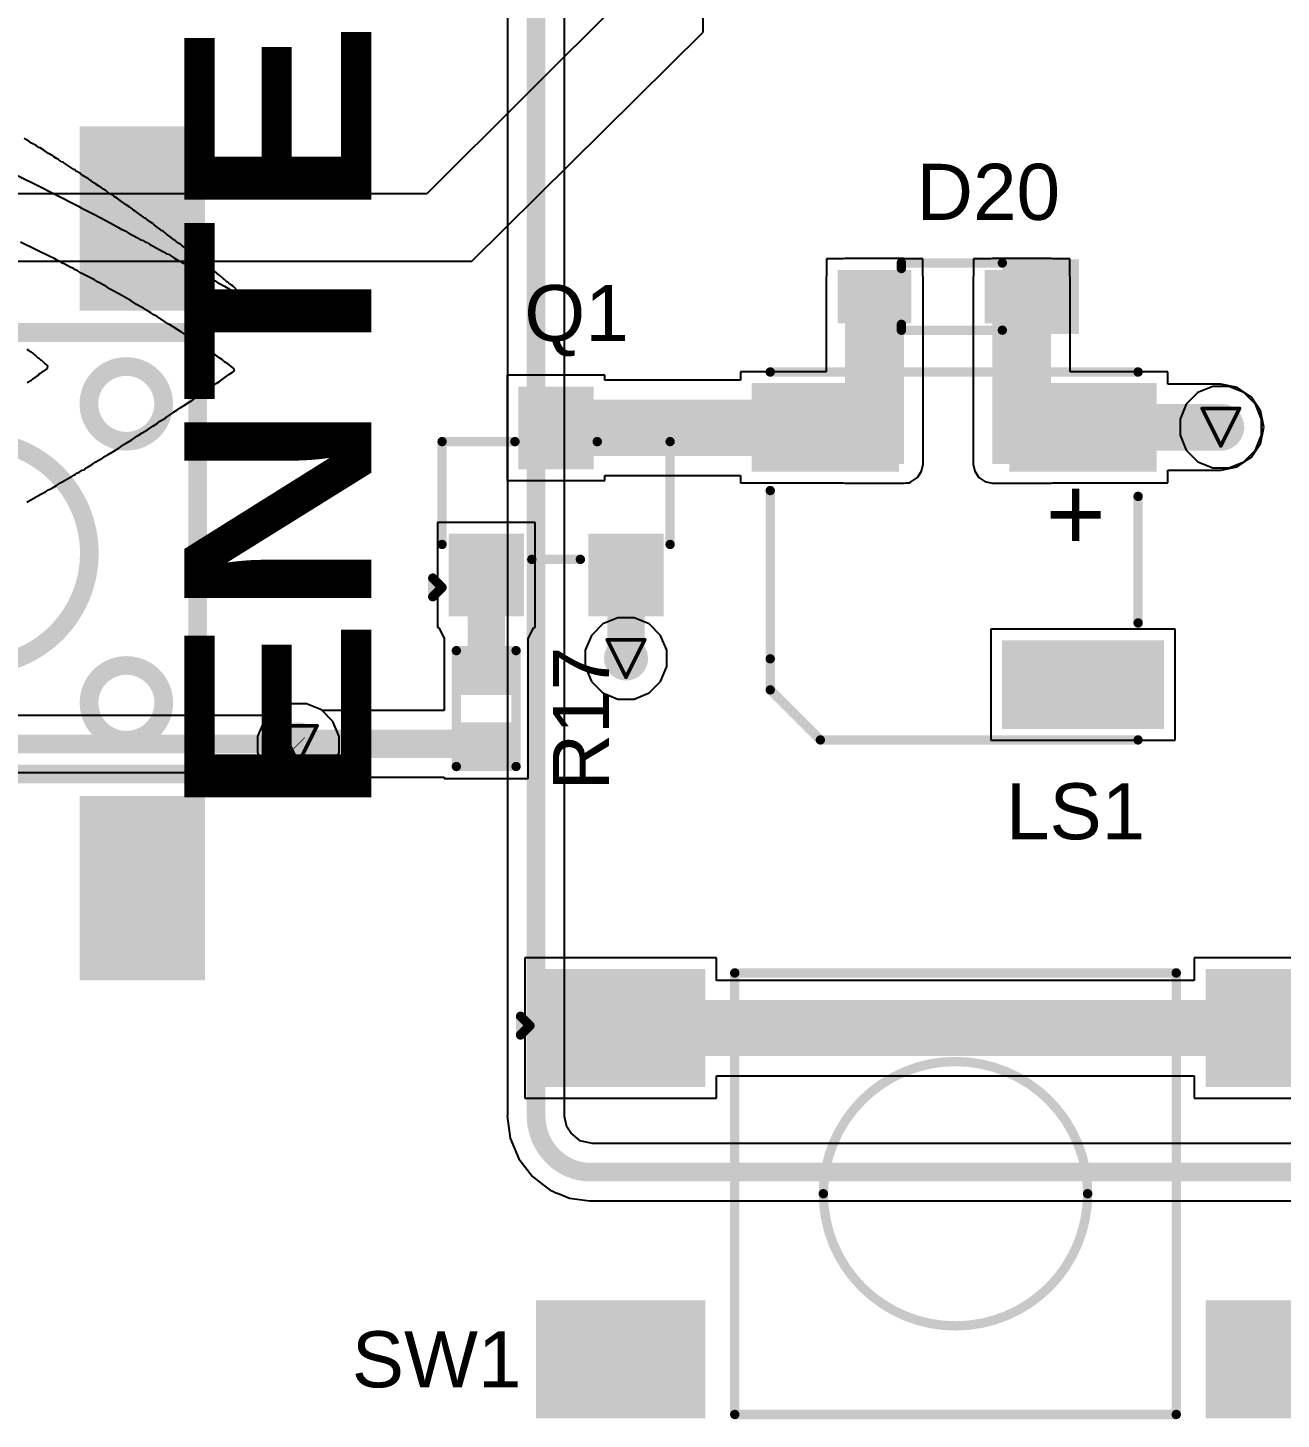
# Model space of a CAD drawing. Header units: inches. Extents: x 0 to 5359, y 0 to 5098.
# Drawn here: x 82.59 to 99.63, y 10.54 to 29.44 of the extents above; entities that cross this region are included whole.
import ezdxf

# ---------------------------------------------------------------- set-up
doc = ezdxf.new("R2010")
doc.units = ezdxf.units.IN
for name, color, linetype in [('Bottom Layer', 5, 'Continuous'), ('Bottom Overlay', 54, 'Continuous'), ('Drill Drawing', 1, 'Continuous'), ('Layer 1', 16, 'Continuous'), ('Layer 2', 76, 'Continuous'), ('Top Layer', 1, 'Continuous'), ('Top Overlay', 2, 'Continuous'), ('Top Paste', 8, 'Continuous'), ('Top Solder', 216, 'Continuous'), ('Via Holes', 16, 'Continuous')]:
    doc.layers.add(name, color=color, linetype=linetype)
doc.styles.add('Arial', font='', dxfattribs={"height": 0.2})
doc.styles.add('Arial Black_Bold', font='', dxfattribs={"height": 0.2})
doc.styles.get('Arial').set_extended_font_data('Arial')
doc.styles.get('Arial Black_Bold').set_extended_font_data('Arial Black', bold=True)

# ---------------------------------------------------------------- blocks, each defined once
blk = doc.blocks.new('SOD_523F_1')
at = {"layer": 'Top Layer'}
for points in [[(-1.4, 0.26), (-0.6, 0.26), (-0.6, -0.26), (-1.4, -0.26)], [(0.6, 0.26), (1.4, 0.26), (1.4, -0.26), (0.6, -0.26)]]:
    blk.add_hatch(color=1, dxfattribs=at).paths.add_polyline_path(points)
at = {"layer": 'Top Overlay'}
for points in [[(0.737, 0.33), (1.778, 0.33), (1.778, 0.508), (0.737, 0.508)], [(1.499, -0.381), (1.778, -0.381), (1.778, 0.356), (1.499, 0.356)], [(0.737, -0.508), (1.778, -0.508), (1.778, -0.33), (0.737, -0.33)]]:
    blk.add_hatch(color=2, dxfattribs=at).paths.add_polyline_path(points)
at = {"layer": 'Top Paste'}
for points in [[(-1.4, 0.26), (-0.6, 0.26), (-0.6, -0.26), (-1.4, -0.26)], [(0.6, 0.26), (1.4, 0.26), (1.4, -0.26), (0.6, -0.26)]]:
    blk.add_hatch(color=8, dxfattribs=at).paths.add_polyline_path(points)
at = {"layer": 'Top Solder'}
for points in [[(-1.502, 0.362), (-0.498, 0.362), (-0.498, -0.362), (-1.502, -0.362)], [(0.498, 0.362), (1.502, 0.362), (1.502, -0.362), (0.498, -0.362)]]:
    blk.add_hatch(color=216, dxfattribs=at).paths.add_polyline_path(points)
at = {"layer": 'Top Overlay'}
for points in [[(-0.635, 0.381, 0.127, 0.127, 0), (-0.635, 0.461, 0.127, 0.127, 0)], [(-0.635, 0.457, 0.127, 0.127, 0), (0.737, 0.457, 0.127, 0.127, 0)], [(-0.635, -0.457, 0.127, 0.127, 0), (-0.635, -0.377, 0.127, 0.127, 0)], [(-0.635, -0.457, 0.127, 0.127, 0), (0.737, -0.457, 0.127, 0.127, 0)]]:
    blk.add_lwpolyline(points, format="xyseb", dxfattribs=at)
for points in [[(-0.667, 0.461, 0.0635, 0.0635, 1), (-0.603, 0.461, 0.0635, 0.0635, 1)], [(-0.667, 0.457, 0.0635, 0.0635, 1), (-0.603, 0.457, 0.0635, 0.0635, 1)], [(-0.667, 0.381, 0.0635, 0.0635, 1), (-0.603, 0.381, 0.0635, 0.0635, 1)], [(0.705, 0.457, 0.0635, 0.0635, 1), (0.768, 0.457, 0.0635, 0.0635, 1)], [(-0.667, -0.377, 0.0635, 0.0635, 1), (-0.603, -0.377, 0.0635, 0.0635, 1)], [(-0.667, -0.457, 0.0635, 0.0635, 1), (-0.603, -0.457, 0.0635, 0.0635, 1)], [(-0.667, -0.457, 0.0635, 0.0635, 1), (-0.603, -0.457, 0.0635, 0.0635, 1)], [(0.705, -0.457, 0.0635, 0.0635, 1), (0.768, -0.457, 0.0635, 0.0635, 1)]]:
    blk.add_lwpolyline(points, format="xyseb", close=True, dxfattribs=at)
blk = doc.blocks.new('FSM6JSMATR_37')
at = {"layer": 'Top Layer'}
for points in [[(-3.5, 1.55), (-5.6, 1.55), (-5.6, 2.95), (-3.5, 2.95)], [(5.6, 1.55), (3.5, 1.55), (3.5, 2.95), (5.6, 2.95)], [(-3.5, -2.95), (-5.6, -2.95), (-5.6, -1.55), (-3.5, -1.55)], [(5.6, -2.95), (3.5, -2.95), (3.5, -1.55), (5.6, -1.55)]]:
    blk.add_hatch(color=1, dxfattribs=at).paths.add_polyline_path(points)
at = {"layer": 'Top Paste'}
for points in [[(-3.5, 1.55), (-5.6, 1.55), (-5.6, 2.95), (-3.5, 2.95)], [(5.6, 1.55), (3.5, 1.55), (3.5, 2.95), (5.6, 2.95)], [(-3.5, -2.95), (-5.6, -2.95), (-5.6, -1.55), (-3.5, -1.55)], [(5.6, -2.95), (3.5, -2.95), (3.5, -1.55), (5.6, -1.55)]]:
    blk.add_hatch(color=8, dxfattribs=at).paths.add_polyline_path(points)
at = {"layer": 'Top Solder'}
for points in [[(-3.398, 1.448), (-5.702, 1.448), (-5.702, 3.052), (-3.398, 3.052)], [(5.702, 1.448), (3.398, 1.448), (3.398, 3.052), (5.702, 3.052)], [(-3.398, -3.052), (-5.702, -3.052), (-5.702, -1.448), (-3.398, -1.448)], [(5.702, -3.052), (3.398, -3.052), (3.398, -1.448), (5.702, -1.448)]]:
    blk.add_hatch(color=216, dxfattribs=at).paths.add_polyline_path(points)
at = {"layer": 'Top Overlay'}
for points in [[(-3, 3, 0.127, 0.127, 0), (3, 3, 0.127, 0.127, 0)], [(-3, -3, 0.127, 0.127, 0), (-3, 3, 0.127, 0.127, 0)], [(3, -3, 0.127, 0.127, 0), (3, 3, 0.127, 0.127, 0)], [(-5.911, 2.411, 0.127, 0.127, 0), (-5.784, 2.284, 0.127, 0.127, 0)], [(-5.911, 2.157, 0.127, 0.127, 0), (-5.911, 2.411, 0.127, 0.127, 0)], [(-5.911, 2.157, 0.127, 0.127, 0), (-5.784, 2.284, 0.127, 0.127, 0)], [(-3, -3, 0.127, 0.127, 0), (3, -3, 0.127, 0.127, 0)]]:
    blk.add_lwpolyline(points, format="xyseb", dxfattribs=at)
for points in [[(-3.032, 3, 0.0635, 0.0635, 1), (-2.968, 3, 0.0635, 0.0635, 1)], [(-3.032, 3, 0.0635, 0.0635, 1), (-2.968, 3, 0.0635, 0.0635, 1)], [(2.968, 3, 0.0635, 0.0635, 1), (3.032, 3, 0.0635, 0.0635, 1)], [(2.968, 3, 0.0635, 0.0635, 1), (3.032, 3, 0.0635, 0.0635, 1)], [(-5.943, 2.411, 0.0635, 0.0635, 1), (-5.879, 2.411, 0.0635, 0.0635, 1)], [(-5.943, 2.411, 0.0635, 0.0635, 1), (-5.879, 2.411, 0.0635, 0.0635, 1)], [(-5.816, 2.284, 0.0635, 0.0635, 1), (-5.752, 2.284, 0.0635, 0.0635, 1)], [(-5.816, 2.284, 0.0635, 0.0635, 1), (-5.752, 2.284, 0.0635, 0.0635, 1)], [(-5.943, 2.157, 0.0635, 0.0635, 1), (-5.879, 2.157, 0.0635, 0.0635, 1)], [(-5.943, 2.157, 0.0635, 0.0635, 1), (-5.879, 2.157, 0.0635, 0.0635, 1)], [(1.796, 0, 0.127, 0.127, 1), (-1.796, 0, 0.127, 0.127, 1)], [(-1.828, 0, 0.0635, 0.0635, 1), (-1.764, 0, 0.0635, 0.0635, 1)], [(1.764, 0, 0.0635, 0.0635, 1), (1.828, 0, 0.0635, 0.0635, 1)], [(-3.032, -3, 0.0635, 0.0635, 1), (-2.968, -3, 0.0635, 0.0635, 1)], [(-3.032, -3, 0.0635, 0.0635, 1), (-2.968, -3, 0.0635, 0.0635, 1)], [(2.968, -3, 0.0635, 0.0635, 1), (3.032, -3, 0.0635, 0.0635, 1)], [(2.968, -3, 0.0635, 0.0635, 1), (3.032, -3, 0.0635, 0.0635, 1)]]:
    blk.add_lwpolyline(points, format="xyseb", close=True, dxfattribs=at)
blk = doc.blocks.new('TS_1002S_12026C_80')
at = {"layer": 'Top Layer'}
for points in [[(-5.7, 3), (-3.4, 3), (-3.4, 1.5), (-5.7, 1.5)], [(3.4, 3), (5.7, 3), (5.7, 1.5), (3.4, 1.5)], [(-5.7, -1.5), (-3.4, -1.5), (-3.4, -3), (-5.7, -3)], [(3.4, -1.5), (5.7, -1.5), (5.7, -3), (3.4, -3)]]:
    blk.add_hatch(color=1, dxfattribs=at).paths.add_polyline_path(points)
at = {"layer": 'Top Paste'}
for points in [[(-5.7, 3), (-3.4, 3), (-3.4, 1.5), (-5.7, 1.5)], [(3.4, 3), (5.7, 3), (5.7, 1.5), (3.4, 1.5)], [(-5.7, -1.5), (-3.4, -1.5), (-3.4, -3), (-5.7, -3)], [(3.4, -1.5), (5.7, -1.5), (5.7, -3), (3.4, -3)]]:
    blk.add_hatch(color=8, dxfattribs=at).paths.add_polyline_path(points)
at = {"layer": 'Top Solder'}
for points in [[(-5.801, 3.102), (-3.298, 3.102), (-3.298, 1.398), (-5.801, 1.398)], [(3.298, 3.101), (5.801, 3.101), (5.801, 1.398), (3.298, 1.398)], [(-5.801, -1.398), (-3.298, -1.398), (-3.298, -3.102), (-5.801, -3.102)], [(3.298, -1.398), (5.801, -1.398), (5.801, -3.102), (3.298, -3.102)]]:
    blk.add_hatch(color=216, dxfattribs=at).paths.add_polyline_path(points)
at = {"layer": 'Top Overlay'}
for points in [[(3, 3, 0.254, 0.254, 0), (-3, 3, 0.254, 0.254, 0)], [(-3, -3, 0.254, 0.254, 0), (-3, 3, 0.254, 0.254, 0)], [(3, -3, 0.254, 0.254, 0), (3, 3, 0.254, 0.254, 0)], [(3, -3, 0.254, 0.254, 0), (-3, -3, 0.254, 0.254, 0)]]:
    blk.add_lwpolyline(points, format="xyseb", dxfattribs=at)
for points in [[(-3.063, 3, 0.127, 0.127, 1), (-2.936, 3, 0.127, 0.127, 1)], [(-3.063, 3, 0.127, 0.127, 1), (-2.936, 3, 0.127, 0.127, 1)], [(2.936, 3, 0.127, 0.127, 1), (3.063, 3, 0.127, 0.127, 1)], [(2.936, 3, 0.127, 0.127, 1), (3.063, 3, 0.127, 0.127, 1)], [(-1.522, 2.03, 0.254, 0.254, 1), (-2.538, 2.03, 0.254, 0.254, 1)], [(2.54, 2.032, 0.254, 0.254, 1), (1.524, 2.032, 0.254, 0.254, 1)], [(-2.601, 2.03, 0.127, 0.127, 1), (-2.474, 2.03, 0.127, 0.127, 1)], [(-1.585, 2.03, 0.127, 0.127, 1), (-1.458, 2.03, 0.127, 0.127, 1)], [(1.46, 2.032, 0.127, 0.127, 1), (1.587, 2.032, 0.127, 0.127, 1)], [(2.476, 2.032, 0.127, 0.127, 1), (2.603, 2.032, 0.127, 0.127, 1)], [(1.529, 0, 0.254, 0.254, 1), (-1.529, 0, 0.254, 0.254, 1)], [(-1.593, 0, 0.127, 0.127, 1), (-1.466, 0, 0.127, 0.127, 1)], [(1.466, 0, 0.127, 0.127, 1), (1.593, 0, 0.127, 0.127, 1)], [(-1.524, -2.032, 0.254, 0.254, 1), (-2.54, -2.032, 0.254, 0.254, 1)], [(2.54, -2.032, 0.254, 0.254, 1), (1.524, -2.032, 0.254, 0.254, 1)], [(-2.603, -2.032, 0.127, 0.127, 1), (-2.477, -2.032, 0.127, 0.127, 1)], [(-1.587, -2.032, 0.127, 0.127, 1), (-1.46, -2.032, 0.127, 0.127, 1)], [(1.46, -2.032, 0.127, 0.127, 1), (1.587, -2.032, 0.127, 0.127, 1)], [(2.476, -2.032, 0.127, 0.127, 1), (2.603, -2.032, 0.127, 0.127, 1)], [(-3.063, -3, 0.127, 0.127, 1), (-2.936, -3, 0.127, 0.127, 1)], [(-3.063, -3, 0.127, 0.127, 1), (-2.936, -3, 0.127, 0.127, 1)], [(2.936, -3, 0.127, 0.127, 1), (3.063, -3, 0.127, 0.127, 1)], [(2.936, -3, 0.127, 0.127, 1), (3.063, -3, 0.127, 0.127, 1)]]:
    blk.add_lwpolyline(points, format="xyseb", close=True, dxfattribs=at)
blk = doc.blocks.new('R___0402_182')
at = {"layer": 'Top Layer'}
for points in [[(-0.699, -0.318), (-0.699, 0.318), (-0.241, 0.318), (-0.241, -0.318)], [(0.241, -0.318), (0.241, 0.318), (0.699, 0.318), (0.699, -0.318)]]:
    blk.add_hatch(color=1, dxfattribs=at).paths.add_polyline_path(points)
at = {"layer": 'Top Paste'}
for points in [[(-0.699, -0.318), (-0.699, 0.318), (-0.241, 0.318), (-0.241, -0.318)], [(0.241, -0.318), (0.241, 0.318), (0.699, 0.318), (0.699, -0.318)]]:
    blk.add_hatch(color=8, dxfattribs=at).paths.add_polyline_path(points)
at = {"layer": 'Top Solder'}
for points in [[(-0.754, -0.373), (-0.754, 0.373), (-0.186, 0.373), (-0.186, -0.373)], [(0.186, -0.373), (0.186, 0.373), (0.754, 0.373), (0.754, -0.373)]]:
    blk.add_hatch(color=216, dxfattribs=at).paths.add_polyline_path(points)
at = {"layer": 'Top Overlay'}
for points in [[(-0.787, 0.406, 0.127, 0.127, 0), (0.787, 0.406, 0.127, 0.127, 0)], [(-0.787, 0.406, 0.127, 0.127, 0), (-0.787, -0.406, 0.127, 0.127, 0)], [(0.787, 0.406, 0.127, 0.127, 0), (0.787, -0.406, 0.127, 0.127, 0)], [(-0.787, -0.406, 0.127, 0.127, 0), (0.787, -0.406, 0.127, 0.127, 0)], [(-0.813, -0.432, 0.00323, 0.00323, 0), (0.813, -0.432, 0.00323, 0.00323, 0)]]:
    blk.add_lwpolyline(points, format="xyseb", dxfattribs=at)
for points in [[(-0.819, 0.406, 0.0635, 0.0635, 1), (-0.756, 0.406, 0.0635, 0.0635, 1)], [(-0.819, 0.406, 0.0635, 0.0635, 1), (-0.756, 0.406, 0.0635, 0.0635, 1)], [(0.756, 0.406, 0.0635, 0.0635, 1), (0.819, 0.406, 0.0635, 0.0635, 1)], [(0.756, 0.406, 0.0635, 0.0635, 1), (0.819, 0.406, 0.0635, 0.0635, 1)], [(-0.819, -0.406, 0.0635, 0.0635, 1), (-0.756, -0.406, 0.0635, 0.0635, 1)], [(-0.819, -0.406, 0.0635, 0.0635, 1), (-0.756, -0.406, 0.0635, 0.0635, 1)], [(0.756, -0.406, 0.0635, 0.0635, 1), (0.819, -0.406, 0.0635, 0.0635, 1)], [(0.756, -0.406, 0.0635, 0.0635, 1), (0.819, -0.406, 0.0635, 0.0635, 1)], [(-0.814, -0.432, 0.00161, 0.00161, 1), (-0.812, -0.432, 0.00161, 0.00161, 1)], [(0.812, -0.432, 0.00161, 0.00161, 1), (0.814, -0.432, 0.00161, 0.00161, 1)]]:
    blk.add_lwpolyline(points, format="xyseb", close=True, dxfattribs=at)
blk = doc.blocks.new('SOT_23_205')
at = {"layer": 'Top Layer'}
for points in [[(-0.41, 1.46), (0.41, 1.46), (0.41, 0.54), (-0.41, 0.54)], [(-1.36, -0.54), (-0.54, -0.54), (-0.54, -1.46), (-1.36, -1.46)], [(0.54, -0.54), (1.36, -0.54), (1.36, -1.46), (0.54, -1.46)]]:
    blk.add_hatch(color=1, dxfattribs=at).paths.add_polyline_path(points)
at = {"layer": 'Top Paste'}
for points in [[(-0.41, 1.46), (0.41, 1.46), (0.41, 0.54), (-0.41, 0.54)], [(-1.36, -0.54), (-0.54, -0.54), (-0.54, -1.46), (-1.36, -1.46)], [(0.54, -0.54), (1.36, -0.54), (1.36, -1.46), (0.54, -1.46)]]:
    blk.add_hatch(color=8, dxfattribs=at).paths.add_polyline_path(points)
at = {"layer": 'Top Solder'}
for points in [[(-0.512, 1.562), (0.512, 1.562), (0.512, 0.438), (-0.512, 0.438)], [(-1.462, -0.438), (-0.438, -0.438), (-0.438, -1.562), (-1.462, -1.562)], [(0.438, -0.438), (1.462, -0.438), (1.462, -1.562), (0.438, -1.562)]]:
    blk.add_hatch(color=216, dxfattribs=at).paths.add_polyline_path(points)
at = {"layer": 'Top Overlay'}
for points in [[(-1.549, -0.584, 0.127, 0.127, 0), (-1.549, 0.813, 0.127, 0.127, 0)], [(-1.549, 0.813, 0.127, 0.127, 0), (-0.559, 0.813, 0.127, 0.127, 0)], [(0.559, 0.813, 0.127, 0.127, 0), (1.549, 0.813, 0.127, 0.127, 0)], [(1.549, -0.584, 0.127, 0.127, 0), (1.549, 0.813, 0.127, 0.127, 0)], [(-0.33, -0.787, 0.127, 0.127, 0), (0.33, -0.787, 0.127, 0.127, 0)], [(-1.676, -1.041, 0.127, 0.127, 0), (-1.549, -1.168, 0.127, 0.127, 0)], [(-1.676, -1.295, 0.127, 0.127, 0), (-1.676, -1.041, 0.127, 0.127, 0)], [(-1.676, -1.295, 0.127, 0.127, 0), (-1.549, -1.168, 0.127, 0.127, 0)]]:
    blk.add_lwpolyline(points, format="xyseb", dxfattribs=at)
for points in [[(-1.581, 0.813, 0.0635, 0.0635, 1), (-1.518, 0.813, 0.0635, 0.0635, 1)], [(-1.581, 0.813, 0.0635, 0.0635, 1), (-1.518, 0.813, 0.0635, 0.0635, 1)], [(-0.591, 0.813, 0.0635, 0.0635, 1), (-0.527, 0.813, 0.0635, 0.0635, 1)], [(0.527, 0.813, 0.0635, 0.0635, 1), (0.591, 0.813, 0.0635, 0.0635, 1)], [(1.518, 0.813, 0.0635, 0.0635, 1), (1.581, 0.813, 0.0635, 0.0635, 1)], [(1.518, 0.813, 0.0635, 0.0635, 1), (1.581, 0.813, 0.0635, 0.0635, 1)], [(-1.581, -0.584, 0.0635, 0.0635, 1), (-1.518, -0.584, 0.0635, 0.0635, 1)], [(1.518, -0.584, 0.0635, 0.0635, 1), (1.581, -0.584, 0.0635, 0.0635, 1)], [(-0.362, -0.787, 0.0635, 0.0635, 1), (-0.298, -0.787, 0.0635, 0.0635, 1)], [(0.298, -0.787, 0.0635, 0.0635, 1), (0.362, -0.787, 0.0635, 0.0635, 1)], [(-1.708, -1.041, 0.0635, 0.0635, 1), (-1.645, -1.041, 0.0635, 0.0635, 1)], [(-1.708, -1.041, 0.0635, 0.0635, 1), (-1.645, -1.041, 0.0635, 0.0635, 1)], [(-1.581, -1.168, 0.0635, 0.0635, 1), (-1.518, -1.168, 0.0635, 0.0635, 1)], [(-1.581, -1.168, 0.0635, 0.0635, 1), (-1.518, -1.168, 0.0635, 0.0635, 1)], [(-1.708, -1.295, 0.0635, 0.0635, 1), (-1.645, -1.295, 0.0635, 0.0635, 1)], [(-1.708, -1.295, 0.0635, 0.0635, 1), (-1.645, -1.295, 0.0635, 0.0635, 1)]]:
    blk.add_lwpolyline(points, format="xyseb", close=True, dxfattribs=at)
blk = doc.blocks.new('FUET_5025_206')
at = {"layer": 'Top Layer'}
for points in [[(-2.75, 2.25), (-0.75, 2.25), (-0.75, 1.25), (-2.75, 1.25)], [(-2.65, -1.25), (-0.85, -1.25), (-0.85, -2.25), (-2.65, -2.25)], [(0.85, -1.25), (2.65, -1.25), (2.65, -2.25), (0.85, -2.25)]]:
    blk.add_hatch(color=1, dxfattribs=at).paths.add_polyline_path(points)
at = {"layer": 'Top Paste'}
for points in [[(-2.75, 2.25), (-0.75, 2.25), (-0.75, 1.25), (-2.75, 1.25)], [(-2.65, -1.25), (-0.85, -1.25), (-0.85, -2.25), (-2.65, -2.25)], [(0.85, -1.25), (2.65, -1.25), (2.65, -2.25), (0.85, -2.25)]]:
    blk.add_hatch(color=8, dxfattribs=at).paths.add_polyline_path(points)
at = {"layer": 'Top Solder'}
for points in [[(-2.852, 2.352), (-0.648, 2.352), (-0.648, 1.148), (-2.852, 1.148)], [(-2.752, -1.148), (-0.748, -1.148), (-0.748, -2.352), (-2.752, -2.352)], [(0.748, -1.148), (2.752, -1.148), (2.752, -2.352), (0.748, -2.352)]]:
    blk.add_hatch(color=216, dxfattribs=at).paths.add_polyline_path(points)
at = {"layer": 'Top Overlay'}
for points in [[(1.819, 2.499, 0.127, 0.127, 0), (-2.499, 2.499, 0.127, 0.127, 0)], [(2.499, 1.819, 0.127, 0.127, 0), (1.819, 2.499, 0.127, 0.127, 0)], [(2.499, 1.819, 0.127, 0.127, 0), (2.499, 1.397, 0.127, 0.127, 0)], [(2.499, 1.397, 0.127, 0.127, 0), (2.499, -0.889, 0.127, 0.127, 0)], [(-2.5, 0.91, 0.127, 0.127, 0), (-2.5, -0.81, 0.127, 0.127, 0)], [(2.5, -2.5, 0.127, 0.127, 0), (-2.5, -2.5, 0.127, 0.127, 0)]]:
    blk.add_lwpolyline(points, format="xyseb", dxfattribs=at)
for points in [[(-2.531, 2.499, 0.0635, 0.0635, 1), (-2.468, 2.499, 0.0635, 0.0635, 1)], [(1.787, 2.499, 0.0635, 0.0635, 1), (1.85, 2.499, 0.0635, 0.0635, 1)], [(1.787, 2.499, 0.0635, 0.0635, 1), (1.85, 2.499, 0.0635, 0.0635, 1)], [(2.468, 1.819, 0.0635, 0.0635, 1), (2.531, 1.819, 0.0635, 0.0635, 1)], [(2.468, 1.819, 0.0635, 0.0635, 1), (2.531, 1.819, 0.0635, 0.0635, 1)], [(2.468, 1.397, 0.0635, 0.0635, 1), (2.531, 1.397, 0.0635, 0.0635, 1)], [(2.468, 1.397, 0.0635, 0.0635, 1), (2.531, 1.397, 0.0635, 0.0635, 1)], [(-2.532, 0.91, 0.0635, 0.0635, 1), (-2.468, 0.91, 0.0635, 0.0635, 1)], [(-2.532, -0.81, 0.0635, 0.0635, 1), (-2.468, -0.81, 0.0635, 0.0635, 1)], [(2.468, -0.889, 0.0635, 0.0635, 1), (2.531, -0.889, 0.0635, 0.0635, 1)], [(-2.532, -2.5, 0.0635, 0.0635, 1), (-2.468, -2.5, 0.0635, 0.0635, 1)], [(2.468, -2.5, 0.0635, 0.0635, 1), (2.532, -2.5, 0.0635, 0.0635, 1)]]:
    blk.add_lwpolyline(points, format="xyseb", close=True, dxfattribs=at)
at = {"layer": 'Top Overlay', "style": 'Arial'}
blk.add_text('+', height=1, dxfattribs=at).set_placement((-2.06, -1.044))

msp = doc.modelspace()

# ---------------------------------------------------------------- hatches: boundary and pattern name
at = {"layer": 'Bottom Layer'}
h = msp.add_hatch(color=5, dxfattribs=at)
edge = h.paths.add_edge_path()
edge.add_arc((98.806, 24.015), 0.3, 0, 360)
h = msp.add_hatch(color=5, dxfattribs=at)
edge = h.paths.add_edge_path()
edge.add_arc((90.722, 20.873), 0.3, 0, 360)
h = msp.add_hatch(color=5, dxfattribs=at)
edge = h.paths.add_edge_path()
edge.add_arc((86.269, 19.704), 0.3, 0, 360)
at = {"layer": 'Layer 1'}
h = msp.add_hatch(color=16, dxfattribs=at)
edge = h.paths.add_edge_path()
edge.add_arc((98.806, 24.015), 0.3, 0, 360)
h = msp.add_hatch(color=16, dxfattribs=at)
edge = h.paths.add_edge_path()
edge.add_arc((90.722, 20.873), 0.3, 0, 360)
h = msp.add_hatch(color=16, dxfattribs=at)
edge = h.paths.add_edge_path()
edge.add_arc((86.269, 19.704), 0.3, 0, 360)
at = {"layer": 'Layer 2'}
h = msp.add_hatch(color=76, dxfattribs=at)
edge = h.paths.add_edge_path()
edge.add_arc((98.806, 24.015), 0.3, 0, 360)
h = msp.add_hatch(color=76, dxfattribs=at)
edge = h.paths.add_edge_path()
edge.add_arc((90.722, 20.873), 0.3, 0, 360)
h = msp.add_hatch(color=76, dxfattribs=at)
edge = h.paths.add_edge_path()
edge.add_arc((86.269, 19.704), 0.3, 0, 360)
at = {"layer": 'Top Layer'}
for points in [[(93.7, 23.515), (94.5, 23.515), (94.5, 26.05), (93.7, 26.05)], [(95.7, 23.515), (96.5, 23.515), (96.5, 26.05), (95.7, 26.05)]]:
    msp.add_hatch(color=1, dxfattribs=at).paths.add_polyline_path(points)
h = msp.add_hatch(color=1, dxfattribs=at)
edge = h.paths.add_edge_path()
edge.add_arc((98.806, 24.015), 0.3, 0, 360)
h = msp.add_hatch(color=1, dxfattribs=at)
edge = h.paths.add_edge_path()
edge.add_arc((90.722, 20.873), 0.3, 0, 360)
h = msp.add_hatch(color=1, dxfattribs=at)
edge = h.paths.add_edge_path()
edge.add_arc((86.269, 19.704), 0.3, 0, 360)
at = {"layer": 'Via Holes'}
h = msp.add_hatch(color=7, dxfattribs=at)
edge = h.paths.add_edge_path()
edge.add_arc((98.806, 24.015), 0.15, 0, 360)
h = msp.add_hatch(color=7, dxfattribs=at)
edge = h.paths.add_edge_path()
edge.add_arc((90.722, 20.873), 0.15, 0, 360)
h = msp.add_hatch(color=7, dxfattribs=at)
edge = h.paths.add_edge_path()
edge.add_arc((86.269, 19.704), 0.15, 0, 360)

# ---------------------------------------------------------------- linework, layer by layer
at = {"layer": 'Bottom Layer'}
for p, q in [((89.888, 16.77), (89.888, 65.569)), ((89.111, 45.888), (89.111, 16.77)), ((98.492, 24.485), (98.336, 24.329)), ((98.696, 24.569), (98.492, 24.485)), ((98.916, 24.569), (98.696, 24.569)), ((99.12, 24.485), (98.916, 24.569)), ((99.276, 24.329), (99.12, 24.485)), ((98.336, 24.329), (98.252, 24.125)), ((99.36, 24.125), (99.276, 24.329)), ((98.252, 24.125), (98.252, 23.905)), ((99.36, 23.905), (99.36, 24.125)), ((98.252, 23.905), (98.336, 23.701)), ((99.276, 23.701), (99.36, 23.905)), ((98.336, 23.701), (98.492, 23.545)), ((99.12, 23.545), (99.276, 23.701)), ((98.492, 23.545), (98.696, 23.461)), ((98.696, 23.461), (98.916, 23.461)), ((98.916, 23.461), (99.12, 23.545)), ((86.159, 20.258), (85.955, 20.174)), ((86.379, 20.258), (86.159, 20.258)), ((86.583, 20.174), (86.379, 20.258)), ((85.88, 20.099), (45.253, 20.099)), ((85.955, 20.174), (85.88, 20.099)), ((86.739, 20.018), (86.583, 20.174)), ((86.823, 19.814), (86.739, 20.018)), ((86.823, 19.594), (86.823, 19.814)), ((86.739, 19.39), (86.823, 19.594)), ((45.253, 19.322), (85.868, 19.322)), ((85.868, 19.322), (85.955, 19.235)), ((86.583, 19.235), (86.739, 19.39)), ((85.955, 19.235), (86.159, 19.15)), ((86.159, 19.15), (86.379, 19.15)), ((86.379, 19.15), (86.583, 19.235)), ((89.111, 16.77), (89.111, 14.656)), ((89.888, 14.656), (89.888, 16.77)), ((89.111, 14.656), (89.109, 14.656)), ((89.109, 14.656), (89.149, 14.354)), ((89.111, 14.656), (89.111, 14.656)), ((89.887, 14.65), (89.888, 14.656)), ((89.916, 14.508), (89.887, 14.65)), ((89.97, 14.426), (89.916, 14.508)), ((90.097, 14.318), (89.97, 14.426)), ((89.149, 14.354), (89.265, 14.074)), ((90.26, 14.282), (90.097, 14.318)), ((101.751, 14.282), (90.26, 14.282)), ((89.265, 14.074), (89.45, 13.833)), ((89.45, 13.833), (89.594, 13.722)), ((89.594, 13.722), (89.691, 13.648)), ((89.691, 13.648), (89.738, 13.628)), ((89.738, 13.628), (89.767, 13.611)), ((89.767, 13.611), (89.792, 13.606)), ((89.792, 13.606), (89.952, 13.54)), ((89.952, 13.54), (90.227, 13.504)), ((90.227, 13.504), (90.228, 13.505)), ((90.228, 13.505), (90.229, 13.505)), ((90.229, 13.505), (101.751, 13.505))]:
    msp.add_line(p, q, dxfattribs=at)
for points in [[(89.5, 65.964, 0.254, 0.254, 0), (89.5, 16.77, 0.254, 0.254, 0)], [(45.253, 19.71, 0.254, 0.254, 0), (86.263, 19.71, 0.254, 0.254, 0)], [(86.263, 19.71, 0.254, 0.254, 0), (86.269, 19.704, 0.254, 0.254, 0)], [(89.5, 14.656, 0.254, 0.254, 0), (89.5, 16.77, 0.254, 0.254, 0)], [(89.916, 13.97, 0.254, 0.254, -0.279676), (89.5, 14.656, 0.254, 0.254, 0)], [(90.227, 13.894, 0.254, 0.254, -0.120572), (89.916, 13.97, 0.254, 0.254, 0)], [(90.227, 13.894, 0.254, 0.254, 0), (90.229, 13.894, 0.254, 0.254, 0)], [(90.229, 13.894, 0.254, 0.254, 0), (102.146, 13.894, 0.254, 0.254, 0)]]:
    msp.add_lwpolyline(points, format="xyseb", dxfattribs=at)
for points in [[(86.199, 19.71, 0.127, 0.127, 1), (86.326, 19.71, 0.127, 0.127, 1)], [(86.199, 19.71, 0.127, 0.127, 1), (86.326, 19.71, 0.127, 0.127, 1)], [(86.206, 19.704, 0.127, 0.127, 1), (86.333, 19.704, 0.127, 0.127, 1)], [(89.436, 16.77, 0.127, 0.127, 1), (89.563, 16.77, 0.127, 0.127, 1)], [(89.436, 16.77, 0.127, 0.127, 1), (89.563, 16.77, 0.127, 0.127, 1)], [(89.436, 14.656, 0.127, 0.127, 1), (89.563, 14.656, 0.127, 0.127, 1)], [(89.436, 14.656, 0.127, 0.127, 1), (89.563, 14.656, 0.127, 0.127, 1)], [(89.852, 13.97, 0.127, 0.127, 1), (89.979, 13.97, 0.127, 0.127, 1)], [(89.852, 13.97, 0.127, 0.127, 1), (89.979, 13.97, 0.127, 0.127, 1)], [(90.164, 13.894, 0.127, 0.127, 1), (90.291, 13.894, 0.127, 0.127, 1)], [(90.164, 13.894, 0.127, 0.127, 1), (90.291, 13.894, 0.127, 0.127, 1)], [(90.165, 13.894, 0.127, 0.127, 1), (90.292, 13.894, 0.127, 0.127, 1)], [(90.165, 13.894, 0.127, 0.127, 1), (90.292, 13.894, 0.127, 0.127, 1)]]:
    msp.add_lwpolyline(points, format="xyseb", close=True, dxfattribs=at)
at = {"layer": 'Bottom Overlay'}
for p, q in [((82.604, 27.903), (82.544, 27.936)), ((82.644, 27.876), (82.604, 27.903)), ((82.704, 27.843), (82.644, 27.876)), ((82.744, 27.816), (82.704, 27.843)), ((82.758, 27.81), (82.744, 27.816)), ((82.808, 27.78), (82.758, 27.81)), ((82.871, 27.736), (82.808, 27.78)), ((82.931, 27.703), (82.871, 27.736)), ((82.944, 27.69), (82.931, 27.703)), ((82.991, 27.663), (82.944, 27.69)), ((83.004, 27.656), (82.991, 27.663)), ((83.017, 27.643), (83.004, 27.656)), ((83.031, 27.636), (83.017, 27.643)), ((83.044, 27.623), (83.031, 27.636)), ((83.071, 27.616), (83.044, 27.623)), ((83.081, 27.606), (83.071, 27.616)), ((83.134, 27.573), (83.081, 27.606)), ((82.338, 27.49), (82.691, 27.316)), ((83.217, 27.516), (83.134, 27.573)), ((83.231, 27.51), (83.217, 27.516)), ((83.244, 27.496), (83.231, 27.51)), ((83.257, 27.49), (83.244, 27.496)), ((83.307, 27.46), (83.257, 27.49)), ((83.344, 27.43), (83.307, 27.46)), ((83.417, 27.39), (83.344, 27.43)), ((82.691, 27.316), (83.271, 27.023)), ((83.437, 27.37), (83.417, 27.39)), ((83.451, 27.363), (83.437, 27.37)), ((83.491, 27.336), (83.451, 27.363)), ((83.504, 27.33), (83.491, 27.336)), ((83.517, 27.316), (83.504, 27.33)), ((83.551, 27.296), (83.517, 27.316)), ((83.591, 27.27), (83.551, 27.296)), ((83.604, 27.263), (83.591, 27.27)), ((83.617, 27.25), (83.604, 27.263)), ((83.651, 27.23), (83.617, 27.25)), ((83.664, 27.217), (83.651, 27.23)), ((83.677, 27.21), (83.664, 27.217)), ((83.717, 27.183), (83.677, 27.21)), ((83.75, 27.163), (83.717, 27.183)), ((83.764, 27.15), (83.75, 27.163)), ((83.81, 27.123), (83.764, 27.15)), ((83.827, 27.107), (83.81, 27.123)), ((83.867, 27.08), (83.827, 27.107)), ((83.93, 27.037), (83.867, 27.08)), ((83.977, 27.003), (83.93, 27.037)), ((83.271, 27.023), (83.317, 26.997)), ((83.317, 26.997), (83.497, 26.903)), ((83.497, 26.903), (83.651, 26.823)), ((83.99, 26.997), (83.977, 27.003)), ((84.004, 26.983), (83.99, 26.997)), ((84.017, 26.977), (84.004, 26.983)), ((84.03, 26.963), (84.017, 26.977)), ((84.064, 26.943), (84.03, 26.963)), ((84.084, 26.923), (84.064, 26.943)), ((84.097, 26.917), (84.084, 26.923)), ((84.184, 26.857), (84.097, 26.917)), ((84.197, 26.85), (84.184, 26.857)), ((84.21, 26.837), (84.197, 26.85)), ((83.651, 26.823), (83.75, 26.77)), ((83.75, 26.77), (83.824, 26.73)), ((83.824, 26.73), (83.87, 26.703)), ((83.87, 26.703), (83.904, 26.69)), ((83.904, 26.69), (83.917, 26.683)), ((83.917, 26.683), (83.957, 26.657)), ((83.957, 26.657), (84.084, 26.59)), ((84.224, 26.83), (84.21, 26.837)), ((84.244, 26.81), (84.224, 26.83)), ((84.29, 26.783), (84.244, 26.81)), ((84.31, 26.763), (84.29, 26.783)), ((84.334, 26.747), (84.31, 26.763)), ((84.417, 26.683), (84.334, 26.747)), ((84.43, 26.677), (84.417, 26.683)), ((84.443, 26.663), (84.43, 26.677)), ((84.457, 26.657), (84.443, 26.663)), ((84.477, 26.637), (84.457, 26.657)), ((82.911, 26.324), (82.491, 26.53)), ((84.084, 26.59), (84.124, 26.563)), ((84.124, 26.563), (84.15, 26.557)), ((84.15, 26.557), (84.19, 26.53)), ((84.19, 26.53), (84.217, 26.524)), ((84.217, 26.524), (84.23, 26.51)), ((84.23, 26.51), (84.244, 26.504)), ((84.244, 26.504), (84.337, 26.45)), ((84.49, 26.63), (84.477, 26.637)), ((84.54, 26.593), (84.49, 26.63)), ((84.577, 26.563), (84.54, 26.593)), ((84.59, 26.557), (84.577, 26.563)), ((84.61, 26.537), (84.59, 26.557)), ((84.623, 26.53), (84.61, 26.537)), ((84.637, 26.517), (84.623, 26.53)), ((84.67, 26.497), (84.637, 26.517)), ((84.68, 26.487), (84.67, 26.497)), ((84.763, 26.424), (84.68, 26.487)), ((82.944, 26.31), (82.911, 26.324)), ((82.994, 26.28), (82.944, 26.31)), ((83.037, 26.264), (82.994, 26.28)), ((84.337, 26.45), (84.437, 26.397)), ((84.437, 26.397), (84.477, 26.37)), ((84.477, 26.37), (84.503, 26.364)), ((84.503, 26.364), (84.543, 26.337)), ((84.543, 26.337), (84.577, 26.317)), ((84.577, 26.317), (84.623, 26.29)), ((84.623, 26.29), (84.737, 26.23)), ((84.823, 26.377), (84.763, 26.424)), ((84.837, 26.37), (84.823, 26.377)), ((84.85, 26.35), (84.837, 26.37)), ((84.883, 26.33), (84.85, 26.35)), ((84.897, 26.324), (84.883, 26.33)), ((84.917, 26.304), (84.897, 26.324)), ((84.93, 26.297), (84.917, 26.304)), ((84.95, 26.277), (84.93, 26.297)), ((83.051, 26.25), (83.037, 26.264)), ((83.084, 26.237), (83.051, 26.25)), ((83.117, 26.217), (83.084, 26.237)), ((83.177, 26.184), (83.117, 26.217)), ((83.211, 26.17), (83.177, 26.184)), ((83.221, 26.16), (83.211, 26.17)), ((83.264, 26.144), (83.221, 26.16)), ((83.317, 26.11), (83.264, 26.144)), ((83.497, 26.017), (83.317, 26.11)), ((84.737, 26.23), (84.77, 26.21)), ((84.77, 26.21), (84.857, 26.164)), ((84.857, 26.164), (84.903, 26.137)), ((84.903, 26.137), (84.943, 26.11)), ((84.943, 26.11), (84.957, 26.104)), ((84.963, 26.27), (84.95, 26.277)), ((84.957, 26.104), (85.03, 26.064)), ((84.983, 26.25), (84.963, 26.27)), ((84.997, 26.244), (84.983, 26.25)), ((85.017, 26.224), (84.997, 26.244)), ((85.03, 26.217), (85.017, 26.224)), ((85.05, 26.197), (85.03, 26.217)), ((85.063, 26.19), (85.05, 26.197)), ((85.08, 26.174), (85.063, 26.19)), ((85.117, 26.144), (85.08, 26.174)), ((85.13, 26.137), (85.117, 26.144)), ((85.15, 26.117), (85.13, 26.137)), ((85.163, 26.11), (85.15, 26.117)), ((85.19, 26.084), (85.163, 26.11)), ((83.537, 25.99), (83.497, 26.017)), ((83.651, 25.93), (83.537, 25.99)), ((83.664, 25.924), (83.651, 25.93)), ((83.704, 25.897), (83.664, 25.924)), ((85.03, 26.064), (85.077, 26.037)), ((85.077, 26.037), (85.137, 26.004)), ((85.137, 26.004), (85.176, 25.977)), ((85.176, 25.977), (85.19, 25.97)), ((85.203, 26.077), (85.19, 26.084)), ((85.19, 25.97), (85.263, 25.93)), ((85.25, 26.03), (85.203, 26.077)), ((85.263, 26.024), (85.25, 26.03)), ((85.296, 25.99), (85.263, 26.024)), ((85.263, 25.93), (85.31, 25.904)), ((85.31, 25.984), (85.296, 25.99)), ((85.323, 25.97), (85.31, 25.984)), ((85.31, 25.904), (85.37, 25.87)), ((85.336, 25.964), (85.323, 25.97)), ((85.35, 25.95), (85.336, 25.964)), ((85.363, 25.944), (85.35, 25.95)), ((85.376, 25.93), (85.363, 25.944)), ((85.39, 25.924), (85.376, 25.93)), ((85.443, 25.87), (85.39, 25.924)), ((83.75, 25.87), (83.704, 25.897)), ((83.837, 25.824), (83.75, 25.87)), ((83.87, 25.804), (83.837, 25.824)), ((83.964, 25.751), (83.87, 25.804)), ((83.997, 25.731), (83.964, 25.751)), ((84.07, 25.684), (83.997, 25.731)), ((85.37, 25.87), (85.416, 25.837)), ((85.416, 25.837), (85.45, 25.824)), ((85.456, 25.864), (85.443, 25.87)), ((85.45, 25.824), (85.483, 25.804)), ((85.49, 25.83), (85.456, 25.864)), ((85.483, 25.804), (85.503, 25.797)), ((85.503, 25.824), (85.49, 25.83)), ((85.513, 25.814), (85.503, 25.824)), ((85.503, 25.797), (85.52, 25.801)), ((85.52, 25.801), (85.513, 25.814)), ((84.13, 25.651), (84.07, 25.684)), ((84.164, 25.631), (84.13, 25.651)), ((84.204, 25.604), (84.164, 25.631)), ((84.264, 25.571), (84.204, 25.604)), ((84.304, 25.544), (84.264, 25.571)), ((84.35, 25.517), (84.304, 25.544)), ((84.364, 25.511), (84.35, 25.517)), ((84.45, 25.451), (84.364, 25.511)), ((84.463, 25.444), (84.45, 25.451)), ((84.503, 25.417), (84.463, 25.444)), ((84.517, 25.411), (84.503, 25.417)), ((84.567, 25.381), (84.517, 25.411)), ((84.63, 25.337), (84.567, 25.381)), ((84.677, 25.311), (84.63, 25.337)), ((84.717, 25.284), (84.677, 25.311)), ((84.73, 25.277), (84.717, 25.284)), ((84.743, 25.264), (84.73, 25.277)), ((84.79, 25.237), (84.743, 25.264)), ((84.813, 25.221), (84.79, 25.237)), ((84.877, 25.177), (84.813, 25.221)), ((84.923, 25.151), (84.877, 25.177)), ((84.943, 25.131), (84.923, 25.151)), ((82.581, 25.081), (82.598, 25.064)), ((82.598, 25.064), (82.611, 25.058)), ((82.611, 25.058), (82.624, 25.044)), ((82.624, 25.044), (82.638, 25.038)), ((82.638, 25.038), (82.651, 25.024)), ((82.651, 25.024), (82.664, 25.018)), ((82.664, 25.018), (82.684, 24.998)), ((82.684, 24.998), (82.698, 24.991)), ((82.698, 24.991), (82.724, 24.964)), ((82.724, 24.964), (82.738, 24.958)), ((82.738, 24.958), (82.764, 24.931)), ((84.977, 25.111), (84.943, 25.131)), ((85.07, 25.044), (84.977, 25.111)), ((85.127, 25.008), (85.07, 25.044)), ((85.166, 24.981), (85.127, 25.008)), ((85.203, 24.951), (85.166, 24.981)), ((82.764, 24.931), (82.778, 24.924)), ((82.778, 24.924), (82.831, 24.871)), ((82.811, 24.778), (82.778, 24.758)), ((82.824, 24.791), (82.811, 24.778)), ((82.838, 24.798), (82.824, 24.791)), ((82.831, 24.871), (82.844, 24.864)), ((82.854, 24.814), (82.838, 24.798)), ((82.844, 24.864), (82.861, 24.848)), ((82.861, 24.848), (82.854, 24.814)), ((85.236, 24.931), (85.203, 24.951)), ((85.263, 24.904), (85.236, 24.931)), ((85.31, 24.878), (85.263, 24.904)), ((85.37, 24.831), (85.31, 24.878)), ((85.393, 24.814), (85.37, 24.831)), ((85.37, 24.758), (85.4, 24.781)), ((85.4, 24.781), (85.393, 24.814)), ((82.631, 24.644), (82.584, 24.618)), ((82.654, 24.668), (82.631, 24.644)), ((82.718, 24.711), (82.654, 24.668)), ((82.731, 24.718), (82.718, 24.711)), ((82.751, 24.738), (82.731, 24.718)), ((82.764, 24.744), (82.751, 24.738)), ((82.778, 24.758), (82.764, 24.744)), ((85.1, 24.574), (85.137, 24.598)), ((85.137, 24.598), (85.15, 24.611)), ((85.15, 24.611), (85.196, 24.638)), ((85.196, 24.638), (85.29, 24.704)), ((85.29, 24.704), (85.303, 24.711)), ((85.303, 24.711), (85.323, 24.731)), ((85.323, 24.731), (85.37, 24.758)), ((84.81, 24.371), (84.923, 24.451)), ((84.923, 24.451), (84.937, 24.458)), ((84.937, 24.458), (84.983, 24.491)), ((84.983, 24.491), (84.997, 24.498)), ((84.997, 24.498), (85.017, 24.518)), ((85.017, 24.518), (85.063, 24.544)), ((85.063, 24.544), (85.1, 24.574)), ((84.477, 24.151), (84.56, 24.208)), ((84.56, 24.208), (84.57, 24.218)), ((84.57, 24.218), (84.617, 24.245)), ((84.617, 24.245), (84.663, 24.278)), ((84.663, 24.278), (84.71, 24.305)), ((84.71, 24.305), (84.797, 24.365)), ((84.797, 24.365), (84.81, 24.371)), ((84.217, 23.978), (84.264, 24.011)), ((84.264, 24.011), (84.277, 24.018)), ((84.277, 24.018), (84.29, 24.031)), ((84.29, 24.031), (84.35, 24.065)), ((84.35, 24.065), (84.387, 24.095)), ((84.387, 24.095), (84.453, 24.135)), ((84.453, 24.135), (84.463, 24.145)), ((84.463, 24.145), (84.477, 24.151)), ((83.93, 23.798), (84.004, 23.845)), ((84.004, 23.845), (84.037, 23.865)), ((84.037, 23.865), (84.084, 23.898)), ((84.084, 23.898), (84.13, 23.925)), ((84.13, 23.925), (84.144, 23.938)), ((84.144, 23.938), (84.217, 23.978)), ((83.624, 23.612), (83.684, 23.645)), ((83.684, 23.645), (83.737, 23.678)), ((83.737, 23.678), (83.83, 23.731)), ((83.83, 23.731), (83.897, 23.778)), ((83.897, 23.778), (83.93, 23.798)), ((83.357, 23.438), (83.377, 23.458)), ((83.377, 23.458), (83.411, 23.478)), ((83.411, 23.478), (83.471, 23.512)), ((83.471, 23.512), (83.517, 23.545)), ((83.517, 23.545), (83.611, 23.598)), ((83.611, 23.598), (83.624, 23.612)), ((82.984, 23.225), (83.037, 23.258)), ((83.037, 23.258), (83.131, 23.312)), ((83.131, 23.312), (83.164, 23.332)), ((83.164, 23.332), (83.177, 23.338)), ((83.177, 23.338), (83.217, 23.365)), ((83.217, 23.365), (83.237, 23.372)), ((83.237, 23.372), (83.257, 23.392)), ((83.257, 23.392), (83.284, 23.398)), ((83.284, 23.398), (83.331, 23.432)), ((83.331, 23.432), (83.357, 23.438)), ((82.578, 22.998), (82.698, 23.065)), ((82.698, 23.065), (82.771, 23.105)), ((82.771, 23.105), (82.831, 23.138)), ((82.831, 23.138), (82.871, 23.165)), ((82.871, 23.165), (82.914, 23.182)), ((82.914, 23.182), (82.924, 23.192)), ((82.924, 23.192), (82.938, 23.198)), ((82.938, 23.198), (82.984, 23.225))]:
    msp.add_line(p, q, dxfattribs=at)
at = {"layer": 'Drill Drawing'}
for points in [[(98.552, 24.269, 0.0508, 0.0508, 0), (99.06, 24.269, 0.0508, 0.0508, 0)], [(98.552, 24.269, 0.0508, 0.0508, 0), (98.806, 23.761, 0.0508, 0.0508, 0)], [(98.806, 23.761, 0.0508, 0.0508, 0), (99.06, 24.269, 0.0508, 0.0508, 0)], [(90.468, 21.127, 0.0508, 0.0508, 0), (90.976, 21.127, 0.0508, 0.0508, 0)], [(90.468, 21.127, 0.0508, 0.0508, 0), (90.722, 20.619, 0.0508, 0.0508, 0)], [(90.722, 20.619, 0.0508, 0.0508, 0), (90.976, 21.127, 0.0508, 0.0508, 0)], [(86.015, 19.958, 0.0508, 0.0508, 0), (86.523, 19.958, 0.0508, 0.0508, 0)], [(86.015, 19.958, 0.0508, 0.0508, 0), (86.269, 19.45, 0.0508, 0.0508, 0)], [(86.269, 19.45, 0.0508, 0.0508, 0), (86.523, 19.958, 0.0508, 0.0508, 0)]]:
    msp.add_lwpolyline(points, format="xyseb", dxfattribs=at)
for points in [[(98.539, 24.269, 0.0254, 0.0254, 1), (98.565, 24.269, 0.0254, 0.0254, 1)], [(98.539, 24.269, 0.0254, 0.0254, 1), (98.565, 24.269, 0.0254, 0.0254, 1)], [(99.047, 24.269, 0.0254, 0.0254, 1), (99.073, 24.269, 0.0254, 0.0254, 1)], [(99.047, 24.269, 0.0254, 0.0254, 1), (99.073, 24.269, 0.0254, 0.0254, 1)], [(98.793, 23.761, 0.0254, 0.0254, 1), (98.819, 23.761, 0.0254, 0.0254, 1)], [(98.793, 23.761, 0.0254, 0.0254, 1), (98.819, 23.761, 0.0254, 0.0254, 1)], [(90.455, 21.127, 0.0254, 0.0254, 1), (90.481, 21.127, 0.0254, 0.0254, 1)], [(90.455, 21.127, 0.0254, 0.0254, 1), (90.481, 21.127, 0.0254, 0.0254, 1)], [(90.963, 21.127, 0.0254, 0.0254, 1), (90.989, 21.127, 0.0254, 0.0254, 1)], [(90.963, 21.127, 0.0254, 0.0254, 1), (90.989, 21.127, 0.0254, 0.0254, 1)], [(90.709, 20.619, 0.0254, 0.0254, 1), (90.735, 20.619, 0.0254, 0.0254, 1)], [(90.709, 20.619, 0.0254, 0.0254, 1), (90.735, 20.619, 0.0254, 0.0254, 1)], [(86.002, 19.958, 0.0254, 0.0254, 1), (86.028, 19.958, 0.0254, 0.0254, 1)], [(86.002, 19.958, 0.0254, 0.0254, 1), (86.028, 19.958, 0.0254, 0.0254, 1)], [(86.51, 19.958, 0.0254, 0.0254, 1), (86.536, 19.958, 0.0254, 0.0254, 1)], [(86.51, 19.958, 0.0254, 0.0254, 1), (86.536, 19.958, 0.0254, 0.0254, 1)], [(86.256, 19.45, 0.0254, 0.0254, 1), (86.282, 19.45, 0.0254, 0.0254, 1)], [(86.256, 19.45, 0.0254, 0.0254, 1), (86.282, 19.45, 0.0254, 0.0254, 1)]]:
    msp.add_lwpolyline(points, format="xyseb", close=True, dxfattribs=at)
at = {"layer": 'Layer 1'}
for p, q in [((98.492, 24.485), (98.336, 24.329)), ((98.696, 24.569), (98.492, 24.485)), ((98.916, 24.569), (98.696, 24.569)), ((99.12, 24.485), (98.916, 24.569)), ((99.276, 24.329), (99.12, 24.485)), ((98.336, 24.329), (98.252, 24.125)), ((99.36, 24.125), (99.276, 24.329)), ((98.252, 24.125), (98.252, 23.905)), ((99.36, 23.905), (99.36, 24.125)), ((98.252, 23.905), (98.336, 23.701)), ((99.276, 23.701), (99.36, 23.905)), ((98.336, 23.701), (98.492, 23.545)), ((99.12, 23.545), (99.276, 23.701)), ((98.492, 23.545), (98.696, 23.461)), ((98.696, 23.461), (98.916, 23.461)), ((98.916, 23.461), (99.12, 23.545)), ((86.159, 20.258), (85.955, 20.174)), ((86.379, 20.258), (86.159, 20.258)), ((86.583, 20.174), (86.379, 20.258)), ((85.955, 20.174), (85.799, 20.018)), ((86.739, 20.018), (86.583, 20.174)), ((85.799, 20.018), (85.715, 19.814)), ((86.823, 19.814), (86.739, 20.018)), ((85.715, 19.814), (85.715, 19.594)), ((86.823, 19.594), (86.823, 19.814)), ((85.715, 19.594), (85.799, 19.39)), ((86.739, 19.39), (86.823, 19.594)), ((85.799, 19.39), (85.955, 19.235)), ((86.583, 19.235), (86.739, 19.39)), ((85.955, 19.235), (86.159, 19.15)), ((86.159, 19.15), (86.379, 19.15)), ((86.379, 19.15), (86.583, 19.235))]:
    msp.add_line(p, q, dxfattribs=at)
at = {"layer": 'Layer 2'}
for p, q in [((91.77, 29.382), (91.77, 41.766)), ((90.691, 29.858), (88.017, 27.184)), ((88.628, 26.27), (91.77, 29.382)), ((88.017, 27.184), (44.958, 27.184)), ((27.639, 26.27), (88.628, 26.27)), ((90.612, 21.427), (90.408, 21.343)), ((90.832, 21.427), (90.612, 21.427)), ((91.036, 21.343), (90.832, 21.427)), ((90.252, 21.187), (90.168, 20.984)), ((90.408, 21.343), (90.252, 21.187)), ((91.192, 21.187), (91.036, 21.343)), ((91.276, 20.984), (91.192, 21.187)), ((90.168, 20.984), (90.168, 20.763)), ((91.276, 20.763), (91.276, 20.984)), ((90.168, 20.763), (90.252, 20.56)), ((91.192, 20.56), (91.276, 20.763)), ((90.252, 20.56), (90.408, 20.404)), ((91.036, 20.404), (91.192, 20.56)), ((86.159, 20.258), (85.955, 20.174)), ((86.379, 20.258), (86.159, 20.258)), ((86.583, 20.174), (86.379, 20.258)), ((90.408, 20.404), (90.612, 20.319)), ((90.612, 20.319), (90.832, 20.319)), ((90.832, 20.319), (91.036, 20.404)), ((85.955, 20.174), (85.799, 20.018)), ((86.739, 20.018), (86.583, 20.174)), ((85.799, 20.018), (85.715, 19.814)), ((86.823, 19.814), (86.739, 20.018)), ((85.715, 19.814), (85.715, 19.594)), ((86.823, 19.594), (86.823, 19.814)), ((85.715, 19.594), (85.799, 19.39)), ((86.739, 19.39), (86.823, 19.594)), ((85.799, 19.39), (85.955, 19.235)), ((86.583, 19.235), (86.739, 19.39)), ((85.955, 19.235), (86.159, 19.15)), ((86.159, 19.15), (86.379, 19.15)), ((86.379, 19.15), (86.583, 19.235))]:
    msp.add_line(p, q, dxfattribs=at)
at = {"layer": 'Top Layer'}
for p, q in [((93.675, 26.304), (93.446, 26.304)), ((93.446, 26.304), (93.446, 26.075)), ((93.7, 26.309), (93.675, 26.304)), ((94.5, 26.309), (93.7, 26.309)), ((94.525, 26.304), (94.5, 26.309)), ((94.754, 26.304), (94.525, 26.304)), ((94.754, 26.075), (94.754, 26.304)), ((95.675, 26.304), (95.446, 26.304)), ((95.446, 26.304), (95.446, 26.075)), ((95.7, 26.309), (95.675, 26.304)), ((96.5, 26.309), (95.7, 26.309)), ((96.525, 26.304), (96.5, 26.309)), ((96.754, 26.304), (96.525, 26.304)), ((96.754, 26.075), (96.754, 26.304)), ((93.446, 26.075), (93.441, 26.05)), ((93.441, 26.05), (93.441, 24.769)), ((94.759, 26.05), (94.754, 26.075)), ((94.759, 23.515), (94.759, 26.05)), ((95.446, 26.075), (95.441, 26.05)), ((95.441, 26.05), (95.441, 23.515)), ((96.759, 26.05), (96.754, 26.075)), ((96.759, 24.769), (96.759, 26.05)), ((93.441, 24.769), (92.278, 24.769)), ((92.278, 24.769), (92.278, 24.653)), ((98.087, 24.769), (96.759, 24.769)), ((98.087, 24.598), (98.087, 24.769)), ((90.436, 24.72), (89.108, 24.72)), ((89.108, 24.72), (89.108, 23.292)), ((90.436, 24.653), (90.436, 24.72)), ((92.278, 24.653), (90.436, 24.653)), ((98.806, 24.598), (98.087, 24.598)), ((99.029, 24.553), (98.806, 24.598)), ((99.218, 24.427), (99.029, 24.553)), ((99.344, 24.238), (99.218, 24.427)), ((99.389, 24.015), (99.344, 24.238)), ((99.344, 23.792), (99.389, 24.015)), ((99.218, 23.603), (99.344, 23.792)), ((94.74, 23.416), (94.759, 23.515)), ((95.441, 23.515), (95.461, 23.416)), ((98.806, 23.432), (99.029, 23.477)), ((99.029, 23.477), (99.218, 23.603)), ((89.108, 23.292), (90.436, 23.292)), ((90.436, 23.292), (90.436, 23.359)), ((90.436, 23.359), (92.278, 23.359)), ((92.278, 23.359), (92.278, 23.261)), ((92.278, 23.261), (93.675, 23.261)), ((93.675, 23.261), (93.7, 23.256)), ((93.7, 23.256), (94.5, 23.256)), ((94.5, 23.256), (94.525, 23.261)), ((94.525, 23.261), (94.586, 23.261)), ((94.586, 23.273), (94.6, 23.276)), ((94.586, 23.261), (94.586, 23.273)), ((94.6, 23.276), (94.684, 23.332)), ((94.684, 23.332), (94.74, 23.416)), ((95.461, 23.416), (95.517, 23.332)), ((95.517, 23.332), (95.601, 23.276)), ((95.601, 23.276), (95.7, 23.256)), ((95.7, 23.256), (96.5, 23.256)), ((96.5, 23.256), (96.525, 23.261)), ((96.525, 23.261), (98.087, 23.261)), ((98.087, 23.261), (98.087, 23.432)), ((98.087, 23.432), (98.806, 23.432)), ((89.486, 22.72), (88.158, 22.72)), ((88.158, 22.72), (88.158, 21.292)), ((89.486, 21.292), (89.486, 22.72)), ((88.158, 21.292), (88.176, 21.292)), ((88.176, 21.292), (88.25, 21.145)), ((89.393, 21.145), (89.467, 21.292)), ((89.467, 21.292), (89.486, 21.292)), ((98.187, 21.269), (95.679, 21.269)), ((95.679, 21.269), (95.679, 19.761)), ((98.187, 19.761), (98.187, 21.269)), ((88.25, 21.145), (88.25, 20.167)), ((89.393, 20.18), (89.393, 21.145)), ((86.159, 20.258), (85.955, 20.174)), ((86.379, 20.258), (86.159, 20.258)), ((86.583, 20.174), (86.379, 20.258)), ((85.955, 20.174), (85.799, 20.018)), ((86.59, 20.167), (86.583, 20.174)), ((88.25, 20.167), (86.59, 20.167)), ((89.393, 19.24), (89.393, 20.18)), ((85.799, 20.018), (85.715, 19.814)), ((85.715, 19.814), (85.715, 19.594)), ((95.679, 19.761), (98.187, 19.761)), ((85.715, 19.594), (85.799, 19.39)), ((85.799, 19.39), (85.955, 19.235)), ((85.955, 19.235), (86.159, 19.15)), ((86.159, 19.15), (86.379, 19.15)), ((86.379, 19.15), (86.583, 19.235)), ((86.583, 19.235), (86.608, 19.26)), ((86.608, 19.26), (88.25, 19.26)), ((88.25, 19.26), (88.25, 19.24)), ((88.25, 19.24), (89.393, 19.24)), ((91.954, 16.804), (89.346, 16.804)), ((89.346, 16.804), (89.346, 14.896)), ((91.954, 16.497), (91.954, 16.804)), ((101.054, 16.804), (98.446, 16.804)), ((98.446, 16.804), (98.446, 16.497)), ((98.446, 16.497), (91.954, 16.497)), ((91.954, 14.896), (91.954, 15.203)), ((91.954, 15.203), (98.446, 15.203)), ((98.446, 15.203), (98.446, 14.896)), ((89.346, 14.896), (91.954, 14.896)), ((98.446, 14.896), (101.054, 14.896))]:
    msp.add_line(p, q, dxfattribs=at)
for points in [[(89.864, 24.006, 0.762, 0.762, 0), (93.432, 24.006, 0.762, 0.762, 0)], [(96.933, 24.015, 0.635, 0.635, 0), (98.806, 24.015, 0.635, 0.635, 0)], [(88.822, 20.761, 0.508, 0.508, 0), (88.822, 22.006, 0.508, 0.508, 0)], [(90.722, 20.873, 0.508, 0.508, 0), (90.722, 22.006, 0.508, 0.508, 0)], [(86.269, 19.704, 0.381, 0.381, 0), (86.278, 19.713, 0.381, 0.381, 0)], [(86.278, 19.713, 0.381, 0.381, 0), (88.813, 19.713, 0.381, 0.381, 0)], [(88.813, 19.713, 0.381, 0.381, 0), (88.822, 19.722, 0.381, 0.381, 0)], [(88.813, 19.713, 0.381, 0.381, 0), (88.817, 19.713, 0.381, 0.381, 0)], [(90.65, 15.85, 0.762, 0.762, 0), (99.75, 15.85, 0.762, 0.762, 0)]]:
    msp.add_lwpolyline(points, format="xyseb", dxfattribs=at)
for points in [[(89.673, 24.006, 0.381, 0.381, 1), (90.054, 24.006, 0.381, 0.381, 1)], [(93.242, 24.006, 0.381, 0.381, 1), (93.623, 24.006, 0.381, 0.381, 1)], [(96.774, 24.015, 0.318, 0.318, 1), (97.091, 24.015, 0.318, 0.318, 1)], [(98.647, 24.015, 0.318, 0.318, 1), (98.965, 24.015, 0.318, 0.318, 1)], [(88.695, 22.006, 0.254, 0.254, 1), (88.949, 22.006, 0.254, 0.254, 1)], [(90.595, 22.006, 0.254, 0.254, 1), (90.849, 22.006, 0.254, 0.254, 1)], [(88.695, 20.761, 0.254, 0.254, 1), (88.949, 20.761, 0.254, 0.254, 1)], [(90.595, 20.873, 0.254, 0.254, 1), (90.849, 20.873, 0.254, 0.254, 1)], [(86.174, 19.704, 0.191, 0.191, 1), (86.364, 19.704, 0.191, 0.191, 1)], [(86.183, 19.713, 0.191, 0.191, 1), (86.373, 19.713, 0.191, 0.191, 1)], [(86.183, 19.713, 0.191, 0.191, 1), (86.373, 19.713, 0.191, 0.191, 1)], [(88.718, 19.713, 0.191, 0.191, 1), (88.908, 19.713, 0.191, 0.191, 1)], [(88.718, 19.713, 0.191, 0.191, 1), (88.908, 19.713, 0.191, 0.191, 1)], [(88.718, 19.713, 0.191, 0.191, 1), (88.908, 19.713, 0.191, 0.191, 1)], [(88.722, 19.713, 0.191, 0.191, 1), (88.913, 19.713, 0.191, 0.191, 1)], [(88.727, 19.722, 0.191, 0.191, 1), (88.917, 19.722, 0.191, 0.191, 1)], [(90.459, 15.85, 0.381, 0.381, 1), (90.84, 15.85, 0.381, 0.381, 1)], [(99.559, 15.85, 0.381, 0.381, 1), (99.94, 15.85, 0.381, 0.381, 1)]]:
    msp.add_lwpolyline(points, format="xyseb", close=True, dxfattribs=at)

# ---------------------------------------------------------------- block references
for name, p, rotation in [('TS_1002S_12026C_80', (81.9, 22.302), 270), ('FUET_5025_206', (95.182, 22.265), 180), ('R___0402_182', (88.822, 20.192), 90)]:
    msp.add_blockref(name, p, dxfattribs=dict(rotation=rotation))
for name, p in [('SOD_523F_1', (95.1, 25.79)), ('SOT_23_205', (89.772, 23.006)), ('FSM6JSMATR_37', (95.2, 13.6))]:
    msp.add_blockref(name, p)

# ---------------------------------------------------------------- texts
at = {"layer": 'Top Overlay'}
for s, height, style, p in [('ENTER', 2.54, 'Arial Black_Bold', (87.259, 18.713)), ('R17', 0.762, 'Arial', (90.49, 19.078))]:
    msp.add_text(s, height=height, rotation=90, dxfattribs=dict(at, style=style)).set_placement(p)
at = {"layer": 'Top Overlay', "style": 'Arial'}
for s, p in [('D20', (94.669, 26.832)), ('Q1', (89.34, 25.185)), ('LS1', (95.885, 18.415)), ('SW1', (86.995, 10.969))]:
    msp.add_text(s, height=0.762, dxfattribs=at).set_placement(p)

doc.saveas('drawing.dxf')
